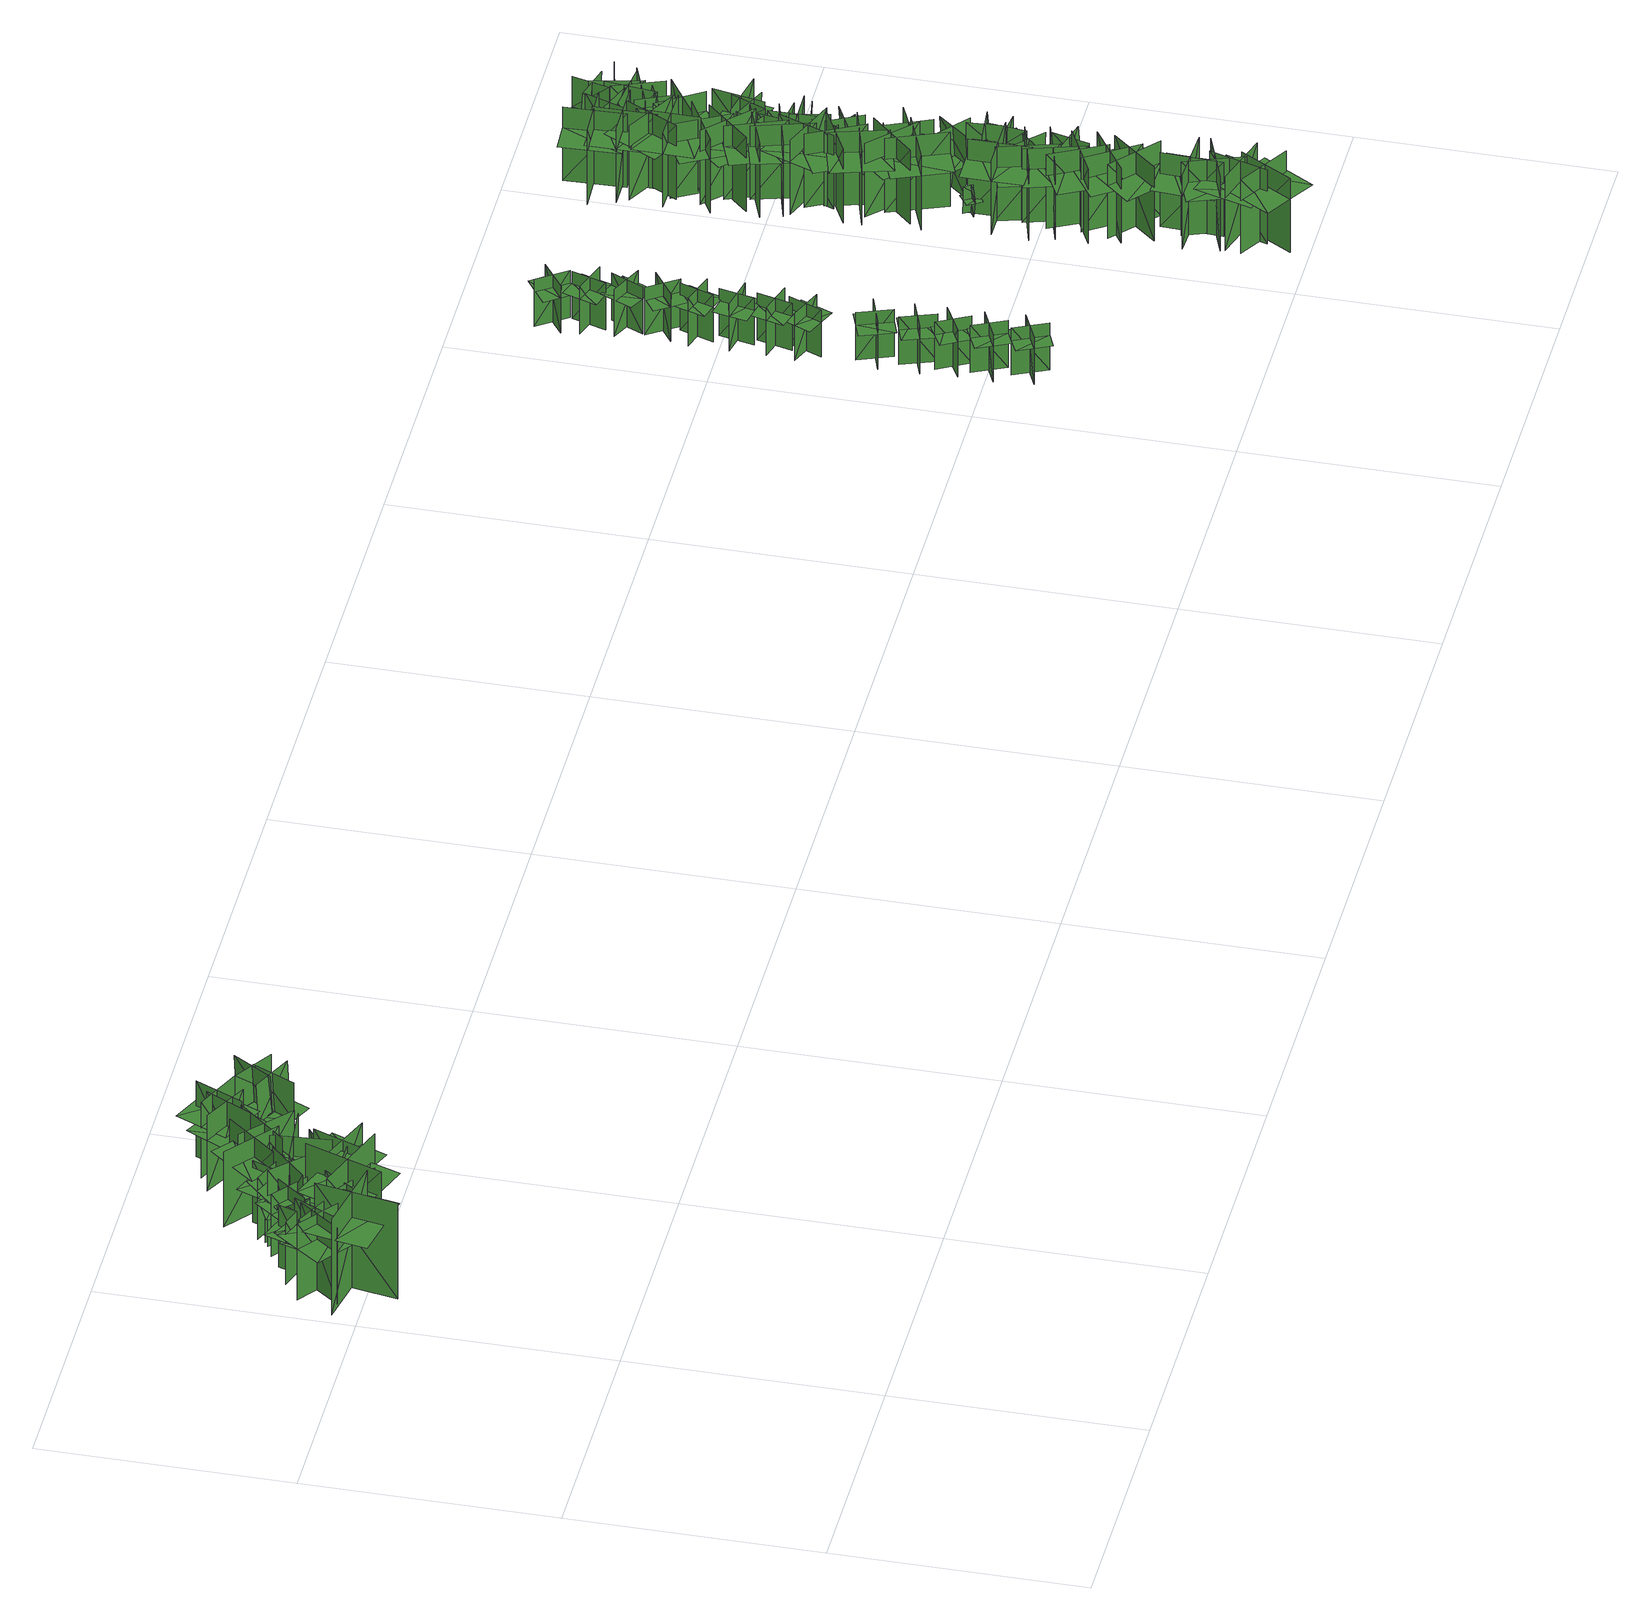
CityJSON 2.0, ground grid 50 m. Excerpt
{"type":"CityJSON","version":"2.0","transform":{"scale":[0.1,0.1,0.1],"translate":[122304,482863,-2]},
"CityObjects":{
"tree1":{"type":"SolitaryVegetationObject","geometry":[{"type":"MultiSurface","lod":"1","boundaries":[[[0,1,2]],[[0,2,3]],[[4,5,6]],[[4,6,7]],[[8,9,10]],[[8,10,11]],[[8,12,13]],[[8,13,9]]]}]},
"tree2":{"type":"SolitaryVegetationObject","geometry":[{"type":"MultiSurface","lod":"1","boundaries":[[[14,15,16]],[[14,16,17]],[[18,19,20]],[[18,20,21]],[[22,23,24]],[[22,24,25]],[[22,26,27]],[[22,27,23]]]}]},
"tree3":{"type":"SolitaryVegetationObject","geometry":[{"type":"MultiSurface","lod":"1","boundaries":[[[28,29,30]],[[28,30,31]],[[32,33,34]],[[32,34,35]],[[36,37,38]],[[36,38,39]],[[36,40,41]],[[36,41,37]]]}]},
"tree4":{"type":"SolitaryVegetationObject","geometry":[{"type":"MultiSurface","lod":"1","boundaries":[[[42,43,44]],[[42,44,45]],[[46,47,48]],[[46,48,49]],[[50,51,52]],[[50,52,53]],[[50,54,55]],[[50,55,51]]]}]},
"tree5":{"type":"SolitaryVegetationObject","geometry":[{"type":"MultiSurface","lod":"1","boundaries":[[[56,57,58]],[[56,58,59]],[[60,61,62]],[[60,62,63]],[[64,65,66]],[[64,66,67]],[[64,68,69]],[[64,69,65]]]}]},
"tree6":{"type":"SolitaryVegetationObject","geometry":[{"type":"MultiSurface","lod":"1","boundaries":[[[70,71,72]],[[70,72,73]],[[74,75,76]],[[74,76,77]],[[78,79,80]],[[78,80,81]],[[78,82,83]],[[78,83,79]]]}]},
"tree7":{"type":"SolitaryVegetationObject","geometry":[{"type":"MultiSurface","lod":"1","boundaries":[[[84,85,86]],[[84,86,87]],[[88,89,90]],[[88,90,91]],[[92,93,94]],[[92,94,95]],[[92,96,97]],[[92,97,93]]]}]},
"tree8":{"type":"SolitaryVegetationObject","geometry":[{"type":"MultiSurface","lod":"1","boundaries":[[[98,99,100]],[[98,100,101]],[[102,103,104]],[[102,104,105]],[[106,107,108]],[[106,108,109]],[[106,110,111]],[[106,111,107]]]}]},
"tree9":{"type":"SolitaryVegetationObject","geometry":[{"type":"MultiSurface","lod":"1","boundaries":[[[112,113,114]],[[112,114,115]],[[116,117,118]],[[116,118,119]],[[120,121,122]],[[120,122,123]],[[120,124,125]],[[120,125,121]]]}]},
"tree10":{"type":"SolitaryVegetationObject","geometry":[{"type":"MultiSurface","lod":"1","boundaries":[[[126,127,128]],[[126,128,129]],[[130,131,132]],[[130,132,133]],[[134,135,136]],[[134,136,137]],[[134,138,139]],[[134,139,135]]]}]},
"tree11":{"type":"SolitaryVegetationObject","geometry":[{"type":"MultiSurface","lod":"1","boundaries":[[[140,141,142]],[[140,142,143]],[[144,145,146]],[[144,146,147]],[[148,149,145]],[[148,145,144]],[[150,151,141]],[[150,141,140]],[[152,153,154]],[[152,154,155]],[[156,157,158]],[[156,158,159]]]}]},
"tree12":{"type":"SolitaryVegetationObject","geometry":[{"type":"MultiSurface","lod":"1","boundaries":[[[160,161,162]],[[160,162,163]],[[164,165,166]],[[164,166,167]],[[168,169,170]],[[168,170,171]],[[168,172,173]],[[168,173,169]]]}]},
"tree13":{"type":"SolitaryVegetationObject","geometry":[{"type":"MultiSurface","lod":"1","boundaries":[[[174,175,176]],[[174,176,177]],[[178,179,180]],[[178,180,181]],[[182,183,184]],[[182,184,185]],[[182,186,187]],[[182,187,183]]]}]},
"tree14":{"type":"SolitaryVegetationObject","geometry":[{"type":"MultiSurface","lod":"1","boundaries":[[[188,189,190]],[[188,190,191]],[[192,193,194]],[[192,194,195]],[[196,197,198]],[[196,198,199]],[[196,199,200]],[[196,200,201]]]}]},
"tree15":{"type":"SolitaryVegetationObject","geometry":[{"type":"MultiSurface","lod":"1","boundaries":[[[202,203,204]],[[202,204,205]],[[206,207,208]],[[206,208,209]],[[210,211,212]],[[210,212,213]],[[210,214,215]],[[210,215,211]]]}]},
"tree16":{"type":"SolitaryVegetationObject","geometry":[{"type":"MultiSurface","lod":"1","boundaries":[[[216,217,218]],[[216,218,219]],[[220,221,222]],[[220,222,223]],[[224,225,226]],[[224,226,227]],[[224,227,228]],[[224,228,229]]]}]},
"tree17":{"type":"SolitaryVegetationObject","geometry":[{"type":"MultiSurface","lod":"1","boundaries":[[[230,231,232]],[[230,232,233]],[[234,235,236]],[[234,236,237]],[[238,239,240]],[[238,240,241]],[[238,241,242]],[[238,242,243]]]}]},
"tree18":{"type":"SolitaryVegetationObject","geometry":[{"type":"MultiSurface","lod":"1","boundaries":[[[244,245,246]],[[244,246,247]],[[248,249,250]],[[248,250,251]],[[252,253,254]],[[252,254,255]],[[252,256,257]],[[252,257,253]]]}]},
"tree19":{"type":"SolitaryVegetationObject","geometry":[{"type":"MultiSurface","lod":"1","boundaries":[[[258,259,260]],[[258,260,261]],[[262,263,264]],[[262,264,265]],[[266,267,268]],[[266,268,269]],[[266,270,271]],[[266,271,267]]]}]},
"tree20":{"type":"SolitaryVegetationObject","geometry":[{"type":"MultiSurface","lod":"1","boundaries":[[[272,273,274]],[[272,274,275]],[[276,277,278]],[[276,278,279]],[[280,281,282]],[[280,282,283]],[[280,284,285]],[[280,285,281]]]}]},
"tree21":{"type":"SolitaryVegetationObject","geometry":[{"type":"MultiSurface","lod":"1","boundaries":[[[286,287,288]],[[286,288,289]],[[290,291,292]],[[290,292,293]],[[294,295,296]],[[294,296,297]],[[294,298,299]],[[294,299,295]]]}]},
"tree22":{"type":"SolitaryVegetationObject","geometry":[{"type":"MultiSurface","lod":"1","boundaries":[[[300,301,302]],[[300,302,303]],[[304,305,306]],[[304,306,307]],[[308,309,305]],[[308,305,304]],[[310,311,301]],[[310,301,300]],[[300,301,312]],[[300,312,313]],[[300,314,315]],[[300,315,301]]]}]},
"tree23":{"type":"SolitaryVegetationObject","geometry":[{"type":"MultiSurface","lod":"1","boundaries":[[[316,317,318]],[[316,318,319]],[[320,321,322]],[[320,322,323]],[[324,325,321]],[[324,321,320]],[[326,327,317]],[[326,317,316]],[[316,317,328]],[[316,328,329]],[[316,330,331]],[[316,331,317]]]}]},
"tree24":{"type":"SolitaryVegetationObject","geometry":[{"type":"MultiSurface","lod":"1","boundaries":[[[332,333,334]],[[332,334,335]],[[336,337,338]],[[336,338,339]],[[340,341,342]],[[340,342,343]],[[340,343,344]],[[340,344,345]]]}]},
"tree25":{"type":"SolitaryVegetationObject","geometry":[{"type":"MultiSurface","lod":"1","boundaries":[[[346,347,348]],[[346,348,349]],[[350,351,352]],[[350,352,353]],[[354,355,356]],[[354,356,357]],[[354,357,358]],[[354,358,359]]]}]},
"tree26":{"type":"SolitaryVegetationObject","geometry":[{"type":"MultiSurface","lod":"1","boundaries":[[[360,361,362]],[[360,362,363]],[[364,365,366]],[[364,366,367]],[[368,369,370]],[[368,370,371]],[[368,371,372]],[[368,372,373]]]}]},
"tree27":{"type":"SolitaryVegetationObject","geometry":[{"type":"MultiSurface","lod":"1","boundaries":[[[374,375,376]],[[374,376,377]],[[378,379,380]],[[378,380,381]],[[382,383,384]],[[382,384,385]],[[382,385,386]],[[382,386,387]]]}]},
"tree28":{"type":"SolitaryVegetationObject","geometry":[{"type":"MultiSurface","lod":"1","boundaries":[[[388,389,390]],[[388,390,391]],[[392,393,394]],[[392,394,395]],[[396,397,398]],[[396,398,399]],[[396,399,400]],[[396,400,401]]]}]},
"tree29":{"type":"SolitaryVegetationObject","geometry":[{"type":"MultiSurface","lod":"1","boundaries":[[[402,403,404]],[[402,404,405]],[[406,407,408]],[[406,408,409]],[[410,411,412]],[[410,412,413]],[[410,413,414]],[[410,414,415]]]}]},
"tree30":{"type":"SolitaryVegetationObject","geometry":[{"type":"MultiSurface","lod":"1","boundaries":[[[416,417,418]],[[416,418,419]],[[420,421,422]],[[420,422,423]],[[424,425,426]],[[424,426,427]],[[424,427,428]],[[424,428,429]]]}]},
"tree31":{"type":"SolitaryVegetationObject","geometry":[{"type":"MultiSurface","lod":"1","boundaries":[[[430,431,432]],[[430,432,433]],[[434,435,436]],[[434,436,437]],[[438,439,440]],[[438,440,441]],[[438,441,442]],[[438,442,443]]]}]},
"tree32":{"type":"SolitaryVegetationObject","geometry":[{"type":"MultiSurface","lod":"1","boundaries":[[[444,445,446]],[[444,446,447]],[[448,449,450]],[[448,450,451]],[[452,453,454]],[[452,454,455]],[[452,455,456]],[[452,456,457]]]}]},
"tree33":{"type":"SolitaryVegetationObject","geometry":[{"type":"MultiSurface","lod":"1","boundaries":[[[458,459,460]],[[458,460,461]],[[462,463,464]],[[462,464,465]],[[466,467,468]],[[466,468,469]],[[466,469,470]],[[466,470,471]]]}]},
"tree34":{"type":"SolitaryVegetationObject","geometry":[{"type":"MultiSurface","lod":"1","boundaries":[[[472,473,474]],[[472,474,475]],[[476,477,478]],[[476,478,479]],[[480,481,482]],[[480,482,483]],[[480,483,484]],[[480,484,485]]]}]},
"tree35":{"type":"SolitaryVegetationObject","geometry":[{"type":"MultiSurface","lod":"1","boundaries":[[[486,487,488]],[[486,488,489]],[[490,491,492]],[[490,492,493]],[[494,495,496]],[[494,496,497]],[[494,497,498]],[[494,498,499]]]}]},
"tree36":{"type":"SolitaryVegetationObject","geometry":[{"type":"MultiSurface","lod":"1","boundaries":[[[500,501,502]],[[500,502,503]],[[504,505,506]],[[504,506,507]],[[508,509,510]],[[508,510,511]],[[508,511,512]],[[508,512,513]]]}]},
"tree37":{"type":"SolitaryVegetationObject","geometry":[{"type":"MultiSurface","lod":"1","boundaries":[[[514,515,516]],[[514,516,517]],[[518,519,520]],[[518,520,521]],[[522,523,524]],[[522,524,525]],[[522,525,526]],[[522,526,527]]]}]},
"tree38":{"type":"SolitaryVegetationObject","geometry":[{"type":"MultiSurface","lod":"1","boundaries":[[[528,529,530]],[[528,530,531]],[[532,533,534]],[[532,534,535]],[[536,537,538]],[[536,538,539]],[[536,539,540]],[[536,540,541]]]}]},
"tree39":{"type":"SolitaryVegetationObject","geometry":[{"type":"MultiSurface","lod":"1","boundaries":[[[542,543,544]],[[542,544,545]],[[546,547,548]],[[546,548,549]],[[550,551,552]],[[550,552,553]],[[550,553,554]],[[550,554,555]]]}]},
"tree40":{"type":"SolitaryVegetationObject","geometry":[{"type":"MultiSurface","lod":"1","boundaries":[[[556,557,558]],[[556,558,559]],[[560,561,562]],[[560,562,563]],[[564,565,566]],[[564,566,567]],[[564,567,568]],[[564,568,569]]]}]},
"tree41":{"type":"SolitaryVegetationObject","geometry":[{"type":"MultiSurface","lod":"1","boundaries":[[[570,571,572]],[[570,572,573]],[[574,575,576]],[[574,576,577]],[[578,579,580]],[[578,580,581]],[[578,581,582]],[[578,582,583]]]}]},
"tree42":{"type":"SolitaryVegetationObject","geometry":[{"type":"MultiSurface","lod":"1","boundaries":[[[584,585,586]],[[584,586,587]],[[588,589,590]],[[588,590,591]],[[592,593,594]],[[592,594,595]],[[592,595,596]],[[592,596,597]]]}]},
"tree43":{"type":"SolitaryVegetationObject","geometry":[{"type":"MultiSurface","lod":"1","boundaries":[[[598,599,600]],[[598,600,601]],[[602,603,604]],[[602,604,605]],[[606,607,608]],[[606,608,609]],[[606,609,610]],[[606,610,611]]]}]},
"tree44":{"type":"SolitaryVegetationObject","geometry":[{"type":"MultiSurface","lod":"1","boundaries":[[[612,613,614]],[[612,614,615]],[[616,617,618]],[[616,618,619]],[[620,621,622]],[[620,622,623]],[[620,623,624]],[[620,624,625]]]}]},
"tree45":{"type":"SolitaryVegetationObject","geometry":[{"type":"MultiSurface","lod":"1","boundaries":[[[626,627,628]],[[626,628,629]],[[630,631,632]],[[630,632,633]],[[634,635,636]],[[634,636,637]],[[634,637,638]],[[634,638,639]]]}]},
"tree46":{"type":"SolitaryVegetationObject","geometry":[{"type":"MultiSurface","lod":"1","boundaries":[[[640,641,642]],[[640,642,643]],[[644,645,646]],[[644,646,647]],[[648,649,650]],[[648,650,651]],[[648,651,652]],[[648,652,653]]]}]},
"tree47":{"type":"SolitaryVegetationObject","geometry":[{"type":"MultiSurface","lod":"1","boundaries":[[[654,655,656]],[[654,656,657]],[[658,659,660]],[[658,660,661]],[[662,663,659]],[[662,659,658]],[[664,665,655]],[[664,655,654]],[[654,655,666]],[[654,666,667]],[[654,668,669]],[[654,669,655]]]}]},
"tree48":{"type":"SolitaryVegetationObject","geometry":[{"type":"MultiSurface","lod":"1","boundaries":[[[670,671,672]],[[670,672,673]],[[674,675,676]],[[674,676,677]],[[678,679,680]],[[678,680,681]],[[678,681,682]],[[678,682,683]]]}]},
"tree49":{"type":"SolitaryVegetationObject","geometry":[{"type":"MultiSurface","lod":"1","boundaries":[[[684,685,686]],[[684,686,687]],[[688,689,690]],[[688,690,691]],[[692,693,689]],[[692,689,688]],[[694,695,685]],[[694,685,684]],[[684,685,696]],[[684,696,697]],[[684,698,699]],[[684,699,685]]]}]},
"tree50":{"type":"SolitaryVegetationObject","geometry":[{"type":"MultiSurface","lod":"1","boundaries":[[[700,701,702]],[[700,702,703]],[[704,705,706]],[[704,706,707]],[[708,709,710]],[[708,710,711]],[[708,711,712]],[[708,712,713]]]}]},
"tree51":{"type":"SolitaryVegetationObject","geometry":[{"type":"MultiSurface","lod":"1","boundaries":[[[714,715,716]],[[714,716,717]],[[718,719,720]],[[718,720,721]],[[722,723,724]],[[722,724,725]],[[722,725,726]],[[722,726,727]]]}]},
"tree52":{"type":"SolitaryVegetationObject","geometry":[{"type":"MultiSurface","lod":"1","boundaries":[[[728,729,730]],[[728,730,731]],[[732,733,734]],[[732,734,735]],[[736,737,733]],[[736,733,732]],[[738,739,729]],[[738,729,728]],[[728,729,740]],[[728,740,741]],[[728,742,743]],[[728,743,729]]]}]},
"tree53":{"type":"SolitaryVegetationObject","geometry":[{"type":"MultiSurface","lod":"1","boundaries":[[[744,745,746]],[[744,746,747]],[[748,749,750]],[[748,750,751]],[[752,753,754]],[[752,754,755]],[[752,755,756]],[[752,756,757]]]}]},
"tree54":{"type":"SolitaryVegetationObject","geometry":[{"type":"MultiSurface","lod":"1","boundaries":[[[758,759,760]],[[758,760,761]],[[762,763,764]],[[762,764,765]],[[766,767,763]],[[766,763,762]],[[768,769,759]],[[768,759,758]],[[758,759,770]],[[758,770,771]],[[758,772,773]],[[758,773,759]]]}]},
"tree55":{"type":"SolitaryVegetationObject","geometry":[{"type":"MultiSurface","lod":"1","boundaries":[[[774,775,776]],[[774,776,777]],[[778,779,780]],[[778,780,781]],[[782,783,784]],[[782,784,785]],[[782,785,786]],[[782,786,787]]]}]},
"tree56":{"type":"SolitaryVegetationObject","geometry":[{"type":"MultiSurface","lod":"1","boundaries":[[[788,789,790]],[[788,790,791]],[[792,793,794]],[[792,794,795]],[[796,797,793]],[[796,793,792]],[[798,799,789]],[[798,789,788]],[[788,789,800]],[[788,800,801]],[[788,802,803]],[[788,803,789]]]}]},
"tree57":{"type":"SolitaryVegetationObject","geometry":[{"type":"MultiSurface","lod":"1","boundaries":[[[804,805,806]],[[804,806,807]],[[808,809,810]],[[808,810,811]],[[812,813,814]],[[812,814,815]],[[812,815,816]],[[812,816,817]]]}]},
"tree58":{"type":"SolitaryVegetationObject","geometry":[{"type":"MultiSurface","lod":"1","boundaries":[[[818,819,820]],[[818,820,821]],[[822,823,824]],[[822,824,825]],[[826,827,823]],[[826,823,822]],[[828,829,819]],[[828,819,818]],[[818,819,830]],[[818,830,831]],[[818,832,833]],[[818,833,819]]]}]},
"tree59":{"type":"SolitaryVegetationObject","geometry":[{"type":"MultiSurface","lod":"1","boundaries":[[[834,835,836]],[[834,836,837]],[[838,839,840]],[[838,840,841]],[[842,843,839]],[[842,839,838]],[[844,845,835]],[[844,835,834]],[[834,835,846]],[[834,846,847]],[[834,848,849]],[[834,849,835]]]}]},
"tree60":{"type":"SolitaryVegetationObject","geometry":[{"type":"MultiSurface","lod":"1","boundaries":[[[850,851,852]],[[850,852,853]],[[854,855,856]],[[854,856,857]],[[858,859,860]],[[858,860,861]],[[858,861,862]],[[858,862,863]]]}]},
"tree61":{"type":"SolitaryVegetationObject","geometry":[{"type":"MultiSurface","lod":"1","boundaries":[[[864,865,866]],[[864,866,867]],[[868,869,870]],[[868,870,871]],[[872,873,874]],[[872,874,875]],[[872,875,876]],[[872,876,877]]]}]},
"tree62":{"type":"SolitaryVegetationObject","geometry":[{"type":"MultiSurface","lod":"1","boundaries":[[[878,879,880]],[[878,880,881]],[[882,883,884]],[[882,884,885]],[[886,887,888]],[[886,888,889]],[[886,889,890]],[[886,890,891]]]}]},
"tree63":{"type":"SolitaryVegetationObject","geometry":[{"type":"MultiSurface","lod":"1","boundaries":[[[892,893,894]],[[892,894,895]],[[896,897,898]],[[896,898,899]],[[900,901,902]],[[900,902,903]],[[900,903,904]],[[900,904,905]]]}]},
"tree64":{"type":"SolitaryVegetationObject","geometry":[{"type":"MultiSurface","lod":"1","boundaries":[[[906,907,908]],[[906,908,909]],[[910,911,912]],[[910,912,913]],[[914,915,916]],[[914,916,917]],[[914,917,918]],[[914,918,919]]]}]},
"tree65":{"type":"SolitaryVegetationObject","geometry":[{"type":"MultiSurface","lod":"1","boundaries":[[[920,921,922]],[[920,922,923]],[[924,925,926]],[[924,926,927]],[[928,929,925]],[[928,925,924]],[[930,931,921]],[[930,921,920]],[[920,921,932]],[[920,932,933]],[[920,934,935]],[[920,935,921]]]}]},
"tree66":{"type":"SolitaryVegetationObject","geometry":[{"type":"MultiSurface","lod":"1","boundaries":[[[936,937,938]],[[936,938,939]],[[940,941,942]],[[940,942,943]],[[944,945,946]],[[944,946,947]],[[944,947,948]],[[944,948,949]]]}]},
"tree67":{"type":"SolitaryVegetationObject","geometry":[{"type":"MultiSurface","lod":"1","boundaries":[[[950,951,952]],[[950,952,953]],[[954,955,956]],[[954,956,957]],[[958,959,955]],[[958,955,954]],[[960,961,951]],[[960,951,950]],[[950,951,962]],[[950,962,963]],[[950,964,965]],[[950,965,951]]]}]},
"tree68":{"type":"SolitaryVegetationObject","geometry":[{"type":"MultiSurface","lod":"1","boundaries":[[[966,967,968]],[[966,968,969]],[[970,971,972]],[[970,972,973]],[[974,975,976]],[[974,976,977]],[[974,977,978]],[[974,978,979]]]}]},
"tree69":{"type":"SolitaryVegetationObject","geometry":[{"type":"MultiSurface","lod":"1","boundaries":[[[980,981,982]],[[980,982,983]],[[984,985,986]],[[984,986,987]],[[988,989,990]],[[988,990,991]],[[988,991,992]],[[988,992,993]]]}]},
"tree70":{"type":"SolitaryVegetationObject","geometry":[{"type":"MultiSurface","lod":"1","boundaries":[[[994,995,996]],[[994,996,997]],[[998,999,1000]],[[998,1000,1001]],[[1002,1003,1004]],[[1002,1004,1005]],[[1002,1005,1006]],[[1002,1006,1007]]]}]},
"tree71":{"type":"SolitaryVegetationObject","geometry":[{"type":"MultiSurface","lod":"1","boundaries":[[[1008,1009,1010]],[[1008,1010,1011]],[[1012,1013,1014]],[[1012,1014,1015]],[[1016,1017,1018]],[[1016,1018,1019]],[[1016,1019,1020]],[[1016,1020,1021]]]}]},
"tree72":{"type":"SolitaryVegetationObject","geometry":[{"type":"MultiSurface","lod":"1","boundaries":[[[1022,1023,1024]],[[1022,1024,1025]],[[1026,1027,1028]],[[1026,1028,1029]],[[1030,1031,1027]],[[1030,1027,1026]],[[1032,1033,1023]],[[1032,1023,1022]],[[1022,1023,1034]],[[1022,1034,1035]],[[1022,1036,1037]],[[1022,1037,1023]]]}]},
"tree73":{"type":"SolitaryVegetationObject","geometry":[{"type":"MultiSurface","lod":"1","boundaries":[[[1038,1039,1040]],[[1038,1040,1041]],[[1042,1043,1044]],[[1042,1044,1045]],[[1046,1047,1048]],[[1046,1048,1049]],[[1046,1049,1050]],[[1046,1050,1051]]]}]},
"tree74":{"type":"SolitaryVegetationObject","geometry":[{"type":"MultiSurface","lod":"1","boundaries":[[[1052,1053,1054]],[[1052,1054,1055]],[[1056,1057,1058]],[[1056,1058,1059]],[[1060,1061,1062]],[[1060,1062,1063]],[[1060,1063,1064]],[[1060,1064,1065]]]}]},
"tree75":{"type":"SolitaryVegetationObject","geometry":[{"type":"MultiSurface","lod":"1","boundaries":[[[1066,1067,1068]],[[1066,1068,1069]],[[1070,1071,1072]],[[1070,1072,1073]],[[1074,1075,1076]],[[1074,1076,1077]],[[1074,1077,1078]],[[1074,1078,1079]]]}]},
"tree76":{"type":"SolitaryVegetationObject","geometry":[{"type":"MultiSurface","lod":"1","boundaries":[[[1080,1081,1082]],[[1080,1082,1083]],[[1084,1085,1086]],[[1084,1086,1087]],[[1088,1089,1085]],[[1088,1085,1084]],[[1090,1091,1081]],[[1090,1081,1080]],[[1080,1081,1092]],[[1080,1092,1093]],[[1080,1094,1095]],[[1080,1095,1081]]]}]},
"tree77":{"type":"SolitaryVegetationObject","geometry":[{"type":"MultiSurface","lod":"1","boundaries":[[[1096,1097,1098]],[[1096,1098,1099]],[[1100,1101,1102]],[[1100,1102,1103]],[[1104,1105,1101]],[[1104,1101,1100]],[[1106,1107,1097]],[[1106,1097,1096]],[[1096,1097,1108]],[[1096,1108,1109]],[[1096,1110,1111]],[[1096,1111,1097]]]}]},
"tree78":{"type":"SolitaryVegetationObject","geometry":[{"type":"MultiSurface","lod":"1","boundaries":[[[1112,1113,1114]],[[1112,1114,1115]],[[1116,1117,1118]],[[1116,1118,1119]],[[1120,1121,1122]],[[1120,1122,1123]],[[1120,1123,1124]],[[1120,1124,1125]]]}]},
"tree79":{"type":"SolitaryVegetationObject","geometry":[{"type":"MultiSurface","lod":"1","boundaries":[[[1126,1127,1128]],[[1126,1128,1129]],[[1130,1131,1132]],[[1130,1132,1133]],[[1134,1135,1136]],[[1134,1136,1137]],[[1134,1137,1138]],[[1134,1138,1139]]]}]},
"tree80":{"type":"SolitaryVegetationObject","geometry":[{"type":"MultiSurface","lod":"1","boundaries":[[[1140,1141,1142]],[[1140,1142,1143]],[[1144,1145,1146]],[[1144,1146,1147]],[[1148,1149,1150]],[[1148,1150,1151]],[[1148,1151,1152]],[[1148,1152,1153]]]}]},
"tree81":{"type":"SolitaryVegetationObject","geometry":[{"type":"MultiSurface","lod":"1","boundaries":[[[1154,1155,1156]],[[1154,1156,1157]],[[1158,1159,1160]],[[1158,1160,1161]],[[1162,1163,1159]],[[1162,1159,1158]],[[1164,1165,1155]],[[1164,1155,1154]],[[1154,1155,1166]],[[1154,1166,1167]],[[1154,1168,1169]],[[1154,1169,1155]]]}]},
"tree82":{"type":"SolitaryVegetationObject","geometry":[{"type":"MultiSurface","lod":"1","boundaries":[[[1170,1171,1172]],[[1170,1172,1173]],[[1174,1175,1176]],[[1174,1176,1177]],[[1178,1179,1180]],[[1178,1180,1181]],[[1178,1181,1182]],[[1178,1182,1183]]]}]},
"tree83":{"type":"SolitaryVegetationObject","geometry":[{"type":"MultiSurface","lod":"1","boundaries":[[[1184,1185,1186]],[[1184,1186,1187]],[[1188,1189,1190]],[[1188,1190,1191]],[[1192,1193,1194]],[[1192,1194,1195]],[[1192,1195,1196]],[[1192,1196,1197]]]}]},
"tree84":{"type":"SolitaryVegetationObject","geometry":[{"type":"MultiSurface","lod":"1","boundaries":[[[1198,1199,1200]],[[1198,1200,1201]],[[1202,1203,1204]],[[1202,1204,1205]],[[1206,1207,1208]],[[1206,1208,1209]],[[1206,1209,1210]],[[1206,1210,1211]]]}]},
"tree85":{"type":"SolitaryVegetationObject","geometry":[{"type":"MultiSurface","lod":"1","boundaries":[[[1212,1213,1214]],[[1212,1214,1215]],[[1216,1217,1218]],[[1216,1218,1219]],[[1220,1221,1217]],[[1220,1217,1216]],[[1222,1223,1213]],[[1222,1213,1212]],[[1212,1213,1224]],[[1212,1224,1225]],[[1212,1226,1227]],[[1212,1227,1213]]]}]}
},
"vertices":[
[39,1044,21],[102,1127,21],[102,1127,195],[39,1044,195],[118,1056,21],[35,1118,21],[35,1118,195],[118,1056,195],[118,1056,138],[35,1118,138],[1,1072,138],[84,1010,138],[153,1101,138],[69,1164,138],
[16,1049,11],[179,1018,11],[179,1018,230],[16,1049,230],[91,941,11],[121,1104,11],[121,1104,230],[91,941,230],[30,1046,173],[179,1018,173],[191,1083,173],[42,1110,173],[18,982,173],[167,954,173],
[68,1047,21],[114,1141,21],[114,1141,194],[68,1047,194],[144,1073,21],[50,1119,21],[50,1119,194],[144,1073,194],[144,1073,138],[50,1119,138],[25,1068,138],[118,1022,138],[169,1124,138],[75,1171,138],
[61,1122,22],[142,1097,22],[142,1097,164],[61,1122,164],[92,1064,22],[117,1146,22],[117,1146,164],[92,1064,164],[92,1064,117],[117,1146,117],[72,1160,117],[47,1078,117],[136,1051,117],[162,1132,117],
[96,1092,24],[124,1173,24],[124,1173,166],[96,1092,166],[154,1121,24],[74,1149,24],[74,1149,166],[154,1121,166],[154,1121,119],[74,1149,119],[58,1105,119],[139,1077,119],[170,1165,119],[89,1193,119],
[153,1001,9],[227,1108,9],[227,1108,181],[153,1001,181],[254,1020,9],[147,1094,9],[147,1094,181],[254,1020,181],[159,1010,137],[227,1108,137],[185,1137,137],[117,1040,137],[201,981,137],[269,1078,137],
[299,1030,6],[144,1087,6],[144,1087,225],[299,1030,225],[243,1148,6],[187,993,6],[187,993,225],[243,1148,225],[286,1035,169],[144,1087,169],[122,1025,169],[264,974,169],[308,1096,169],[166,1148,169],
[159,1133,21],[212,1200,21],[212,1200,163],[159,1133,163],[224,1141,21],[157,1194,21],[157,1194,163],[224,1141,163],[224,1141,117],[157,1194,117],[128,1157,117],[196,1105,117],[253,1178,117],[186,1231,117],
[225,1154,22],[196,1214,22],[196,1214,132],[225,1154,132],[241,1202,22],[181,1173,22],[181,1173,132],[241,1202,132],[241,1202,96],[181,1173,96],[197,1140,96],[257,1169,96],[226,1235,96],[166,1206,96],
[264,1135,17],[191,1209,17],[191,1209,191],[264,1135,191],[264,1215,17],[190,1142,17],[190,1142,191],[264,1215,191],[264,1215,134],[190,1142,134],[230,1101,134],[305,1174,134],[224,1256,134],[150,1182,134],
[272,1049,46],[273,1120,46],[274,1120,179],[273,1049,179],[311,1086,46],[240,1087,46],[240,1086,179],[311,1085,179],[311,1085,10],[240,1086,10],[273,1049,10],[274,1120,10],[273,1049,111],[274,1120,111],[238,1120,124],[236,1049,124],[274,1110,132],[273,1057,132],[300,1056,139],[301,1110,139],
[221,1172,21],[253,1251,21],[253,1251,163],[221,1172,163],[281,1198,21],[202,1230,21],[202,1230,163],[281,1198,163],[281,1198,117],[202,1230,117],[184,1187,117],[263,1154,117],[299,1241,117],[219,1273,117],
[332,1312,19],[250,1211,19],[250,1211,191],[332,1312,191],[230,1300,19],[331,1219,19],[331,1219,191],[230,1300,191],[325,1303,147],[250,1211,147],[290,1179,147],[365,1271,147],[285,1336,147],[210,1243,147],
[283,1120,4],[397,1076,4],[397,1076,173],[283,1120,173],[316,1046,4],[359,1159,4],[359,1159,173],[316,1046,173],[316,1046,126],[372,1024,126],[416,1137,126],[359,1159,126],[303,1181,126],[259,1068,126],
[323,1116,9],[312,1245,9],[312,1245,181],[323,1116,181],[389,1195,9],[259,1183,9],[259,1183,181],[389,1195,181],[322,1127,137],[312,1245,137],[260,1240,137],[271,1122,137],[374,1131,137],[363,1250,137],
[293,1287,16],[389,1202,16],[389,1202,187],[293,1287,187],[299,1205,16],[299,1205,187],[384,1301,187],[384,1301,16],[299,1205,133],[339,1170,133],[406,1246,133],[367,1282,133],[327,1317,133],[259,1241,133],
[364,1190,5],[417,1122,5],[417,1122,120],[364,1190,120],[357,1129,5],[425,1182,5],[425,1182,120],[357,1129,120],[364,1135,76],[386,1107,76],[434,1145,76],[412,1173,76],[390,1201,76],[342,1164,76],
[330,1354,20],[422,1306,20],[422,1306,194],[330,1354,194],[354,1278,20],[402,1371,20],[402,1371,194],[354,1278,194],[354,1278,137],[402,1371,137],[352,1397,137],[304,1304,137],[405,1252,137],[453,1344,137],
[400,1280,14],[445,1294,14],[445,1294,77],[400,1280,77],[433,1263,14],[419,1308,14],[419,1308,77],[433,1263,77],[404,1282,61],[445,1294,61],[440,1312,61],[398,1299,61],[409,1264,61],[451,1276,61],
[385,1301,22],[428,1396,22],[428,1396,195],[385,1301,195],[459,1330,22],[365,1373,22],[365,1373,195],[459,1330,195],[459,1330,139],[365,1373,139],[341,1321,139],[436,1278,139],[483,1382,139],[388,1425,139],
[468,1214,9],[457,1260,9],[457,1260,71],[468,1214,71],[487,1247,9],[441,1235,9],[441,1235,71],[487,1247,71],[467,1218,55],[457,1260,55],[439,1256,55],[449,1214,55],[485,1223,55],[475,1265,55],
[477,1223,97],[517,1308,97],[473,1329,97],[433,1244,97],[454,1284,97],[538,1244,97],[541,1249,183],[456,1289,183],[456,1289,11],[541,1249,11],[480,1222,11],[521,1306,11],[517,1308,183],[477,1223,183],[519,1203,97],[560,1287,97],
[552,1282,100],[473,1332,100],[447,1291,100],[526,1241,100],[489,1266,100],[539,1345,100],[534,1348,185],[484,1269,185],[484,1269,14],[534,1348,14],[554,1285,14],[475,1335,14],[473,1332,185],[552,1282,185],[577,1322,100],[498,1372,100],
[3115,408,11],[3180,438,11],[3180,438,119],[3115,408,119],[3165,390,11],[3134,455,11],[3134,455,119],[3165,390,119],[3165,390,91],[3196,405,91],[3165,470,91],[3134,455,91],[3103,440,91],[3133,376,91],
[3108,484,10],[3173,514,10],[3173,514,118],[3108,484,118],[3157,466,10],[3127,531,10],[3127,531,118],[3157,466,118],[3157,466,90],[3189,481,90],[3158,546,90],[3127,531,90],[3096,516,90],[3126,451,90],
[3158,535,9],[3124,598,9],[3124,598,117],[3158,535,117],[3173,585,9],[3110,551,9],[3110,551,117],[3173,585,117],[3173,585,89],[3156,616,89],[3093,581,89],[3110,551,89],[3126,521,89],[3189,555,89],
[3150,598,8],[3126,666,8],[3126,666,117],[3150,598,117],[3172,646,8],[3105,622,8],[3105,622,117],[3172,646,117],[3172,646,88],[3160,678,88],[3093,654,88],[3105,622,88],[3116,589,88],[3184,614,88],
[3168,724,10],[3100,700,10],[3100,700,118],[3168,724,118],[3120,746,10],[3145,679,10],[3145,679,118],[3120,746,118],[3120,746,90],[3088,734,90],[3112,667,90],[3145,679,90],[3177,691,90],[3152,758,90],
[3144,877,9],[3116,810,9],[3116,810,117],[3144,877,117],[3095,856,9],[3161,829,9],[3161,829,117],[3095,856,117],[3095,856,89],[3082,825,89],[3148,797,89],[3161,829,89],[3175,861,89],[3109,888,89],
[3167,891,10],[3098,910,10],[3098,910,118],[3167,891,118],[3141,937,10],[3122,867,10],[3122,867,118],[3141,937,118],[3141,937,90],[3108,946,90],[3089,876,90],[3122,867,90],[3155,858,90],[3174,928,90],
[3137,1008,12],[3122,938,12],[3122,938,120],[3137,1008,120],[3093,979,12],[3163,964,12],[3163,964,120],[3093,979,120],[3093,979,92],[3086,945,92],[3156,930,92],[3163,964,92],[3170,998,92],[3100,1013,92],
[3157,1035,15],[3089,1056,15],[3089,1056,123],[3157,1035,123],[3133,1081,15],[3111,1013,15],[3111,1013,123],[3133,1081,123],[3133,1081,95],[3100,1091,95],[3079,1023,95],[3111,1013,95],[3144,1002,95],[3166,1071,95],
[3101,1141,17],[3142,1082,17],[3142,1082,126],[3101,1141,126],[3092,1089,17],[3151,1131,17],[3151,1131,126],[3092,1089,126],[3092,1089,97],[3112,1061,97],[3171,1102,97],[3151,1131,97],[3131,1159,97],[3072,1118,97],
[3084,1194,18],[3150,1164,18],[3150,1164,126],[3084,1194,126],[3103,1145,18],[3133,1210,18],[3133,1210,126],[3103,1145,126],[3103,1145,98],[3134,1131,98],[3164,1196,98],[3133,1210,98],[3101,1225,98],[3072,1160,98],
[3151,1237,14],[3083,1259,14],[3083,1259,122],[3151,1237,122],[3127,1283,14],[3105,1215,14],[3105,1215,122],[3127,1283,122],[3127,1283,94],[3094,1294,94],[3072,1226,94],[3105,1215,94],[3138,1205,94],[3160,1273,94],
[3090,1347,12],[3131,1288,12],[3131,1288,120],[3090,1347,120],[3081,1295,12],[3140,1337,12],[3140,1337,120],[3081,1295,120],[3081,1295,92],[3101,1267,92],[3160,1308,92],[3140,1337,92],[3120,1365,92],[3061,1323,92],
[3702,62,9],[3597,124,9],[3597,124,178],[3702,62,178],[3682,141,9],[3620,36,9],[3620,36,178],[3682,141,178],[3682,141,131],[3630,172,131],[3568,67,131],[3620,36,131],[3672,5,131],[3735,110,131],
[3598,154,10],[3714,119,10],[3714,119,179],[3598,154,179],[3635,83,10],[3671,199,10],[3671,199,179],[3635,83,179],[3635,83,131],[3694,65,131],[3729,181,131],[3671,199,131],[3613,217,131],[3577,100,131],
[3596,163,9],[3710,206,9],[3710,206,178],[3596,163,178],[3670,129,9],[3627,243,9],[3627,243,178],[3670,129,178],[3670,129,131],[3726,150,131],[3684,264,131],[3627,243,131],[3570,221,131],[3613,107,131],
[3647,288,9],[3642,166,9],[3642,166,178],[3647,288,178],[3587,233,9],[3709,228,9],[3709,228,178],[3587,233,178],[3587,233,131],[3584,172,131],[3706,167,131],[3709,228,131],[3711,289,131],[3590,294,131],
[3601,289,8],[3681,381,8],[3681,381,178],[3601,289,178],[3682,294,8],[3590,374,8],[3590,374,178],[3682,294,178],[3682,294,130],[3722,340,130],[3630,420,130],[3590,374,130],[3550,328,130],[3642,248,130],
[3599,426,8],[3667,325,8],[3667,325,178],[3599,426,178],[3583,347,8],[3684,415,8],[3684,415,178],[3583,347,178],[3583,347,130],[3617,296,130],[3718,364,130],[3684,415,130],[3650,465,130],[3549,397,130],
[3651,384,8],[3596,492,8],[3596,492,178],[3651,384,178],[3677,461,8],[3568,406,8],[3568,406,178],[3677,461,178],[3677,461,130],[3649,515,130],[3541,460,130],[3568,406,130],[3596,352,130],[3705,407,130],
[3605,539,8],[3640,422,8],[3640,422,177],[3605,539,177],[3566,468,8],[3683,503,8],[3683,503,177],[3566,468,177],[3566,468,130],[3584,410,130],[3700,445,130],[3683,503,130],[3665,561,130],[3549,526,130],
[3670,549,8],[3553,515,8],[3553,515,178],[3670,549,178],[3599,589,8],[3633,472,8],[3633,472,178],[3599,589,178],[3599,589,130],[3540,571,130],[3575,455,130],[3633,472,130],[3691,489,130],[3657,606,130],
[3612,643,9],[3612,521,9],[3612,521,178],[3612,643,178],[3555,586,9],[3676,586,9],[3676,586,178],[3555,586,178],[3555,586,131],[3555,525,131],[3676,525,131],[3676,586,131],[3676,647,131],[3555,647,131],
[3619,621,44],[3601,650,44],[3586,640,44],[3604,612,44],[3596,626,44],[3624,644,44],[3623,646,75],[3595,628,75],[3595,628,13],[3623,646,13],[3620,622,13],[3602,651,13],[3601,650,75],[3619,621,75],[3633,630,44],[3615,659,44],
[3653,760,9],[3540,715,9],[3540,715,179],[3653,760,179],[3579,793,9],[3624,679,9],[3624,679,179],[3579,793,179],[3579,793,131],[3522,770,131],[3567,657,131],[3624,679,131],[3680,702,131],[3635,815,131],
[3683,430,80],[3702,504,80],[3663,514,80],[3644,440,80],[3655,475,80],[3729,456,80],[3730,461,150],[3656,480,150],[3656,480,10],[3730,461,10],[3686,429,10],[3705,503,10],[3702,504,150],[3683,430,150],[3720,420,80],[3739,494,80],
[3638,827,9],[3554,739,9],[3554,739,178],[3638,827,178],[3557,826,9],[3645,741,9],[3645,741,178],[3557,826,178],[3557,826,131],[3515,782,131],[3603,698,131],[3645,741,131],[3687,785,131],[3600,870,131],
[3607,789,10],[3573,906,10],[3573,906,179],[3607,789,179],[3646,860,10],[3530,826,10],[3530,826,179],[3646,860,179],[3646,860,132],[3630,918,132],[3513,884,132],[3530,826,132],[3546,767,132],[3663,801,132],
[3709,573,74],[3656,519,74],[3684,491,75],[3738,546,75],[3711,521,74],[3656,574,74],[3653,570,144],[3708,517,144],[3708,517,4],[3653,570,4],[3707,576,4],[3654,521,4],[3656,519,144],[3709,573,144],[3681,600,75],[3628,546,75],
[3637,916,10],[3529,860,10],[3529,860,179],[3637,916,179],[3560,941,10],[3616,833,10],[3616,833,179],[3560,941,179],[3560,941,132],[3506,913,132],[3561,805,132],[3616,833,132],[3670,861,132],[3614,969,132],
[3657,593,82],[3733,584,82],[3738,623,83],[3662,632,83],[3698,626,82],[3689,551,82],[3694,550,152],[3703,626,152],[3703,626,12],[3694,550,12],[3657,590,12],[3733,581,12],[3733,584,152],[3657,593,152],[3653,554,83],[3729,546,83],
[3536,962,9],[3650,918,9],[3650,918,178],[3536,962,178],[3569,887,9],[3612,1001,9],[3612,1001,178],[3569,887,178],[3569,887,131],[3625,866,131],[3669,979,131],[3612,1001,131],[3556,1023,131],[3512,909,131],
[3677,736,36],[3644,729,36],[3648,712,36],[3681,719,36],[3665,716,36],[3658,749,36],[3656,749,67],[3663,716,67],[3663,716,5],[3656,749,5],[3677,738,5],[3644,730,5],[3644,729,67],[3677,736,67],[3674,753,36],[3641,746,36],
[3565,1044,9],[3599,927,9],[3599,927,178],[3565,1044,178],[3526,973,9],[3643,1006,9],[3643,1006,178],[3526,973,178],[3526,973,131],[3542,914,131],[3659,948,131],[3643,1006,131],[3626,1065,131],[3509,1032,131],
[3699,588,83],[3692,664,83],[3652,661,84],[3659,585,84],[3657,622,83],[3733,628,83],[3733,633,154],[3657,626,154],[3657,626,13],[3733,633,13],[3702,589,13],[3695,665,13],[3692,664,154],[3699,588,154],[3737,592,84],[3730,668,84],
[3708,660,84],[3650,709,84],[3624,679,84],[3683,630,84],[3656,654,84],[3705,713,84],[3701,716,154],[3652,657,154],[3652,657,13],[3701,716,13],[3710,663,13],[3652,712,13],[3650,709,154],[3708,660,154],[3733,690,84],[3674,739,84],
[3629,1059,8],[3516,1015,8],[3516,1015,177],[3629,1059,177],[3555,1092,8],[3599,979,8],[3599,979,177],[3555,1092,177],[3555,1092,130],[3499,1070,130],[3542,957,130],[3599,979,130],[3656,1001,130],[3612,1114,130],
[3613,1132,7],[3529,1044,7],[3529,1044,177],[3613,1132,177],[3532,1131,7],[3620,1046,7],[3620,1046,177],[3532,1131,177],[3532,1131,129],[3490,1087,129],[3578,1003,129],[3620,1046,129],[3662,1090,129],[3574,1175,129],
[3689,725,15],[3647,821,15],[3647,821,154],[3689,725,154],[3713,788,15],[3713,788,154],[3617,745,154],[3617,745,15],[3713,788,110],[3695,827,110],[3619,794,110],[3636,754,110],[3654,714,110],[3730,748,110],
[3699,822,14],[3621,797,14],[3621,797,123],[3699,822,123],[3652,845,14],[3652,845,123],[3678,768,123],[3678,768,14],[3652,845,88],[3620,835,88],[3640,773,88],[3673,784,88],[3705,794,88],[3684,856,88],
[3616,1166,8],[3509,1107,8],[3509,1107,177],[3616,1166,177],[3538,1189,8],[3597,1082,8],[3597,1082,177],[3538,1189,177],[3538,1189,130],[3485,1160,130],[3543,1053,130],[3597,1082,130],[3650,1111,130],[3592,1218,130],
[3687,797,70],[3678,739,70],[3709,734,71],[3718,793,71],[3712,765,70],[3653,774,70],[3653,770,125],[3712,761,125],[3712,761,16],[3653,770,16],[3685,798,16],[3676,739,16],[3678,739,125],[3687,797,125],[3657,802,71],[3648,743,71],
[3667,940,5],[3615,855,5],[3615,855,143],[3667,940,143],[3603,925,5],[3687,873,5],[3687,873,143],[3603,925,143],[3603,925,104],[3576,883,104],[3661,830,104],[3687,873,104],[3713,915,104],[3629,967,104],
[3672,850,86],[3638,918,86],[3602,900,86],[3637,832,86],[3622,865,86],[3690,900,86],[3688,904,156],[3620,869,156],[3620,869,16],[3688,904,16],[3675,851,16],[3641,919,16],[3638,918,156],[3672,850,156],[3707,867,86],[3672,935,86],
[3563,1137,14],[3565,1259,14],[3565,1259,183],[3563,1137,183],[3622,1193,14],[3500,1195,14],[3500,1195,183],[3622,1193,183],[3622,1193,136],[3623,1254,136],[3501,1256,136],[3500,1195,136],[3499,1135,136],[3621,1133,136],
[3586,1283,14],[3529,1176,14],[3529,1176,183],[3586,1283,183],[3509,1260,14],[3616,1203,14],[3616,1203,183],[3509,1260,183],[3509,1260,136],[3480,1206,136],[3588,1149,136],[3616,1203,136],[3645,1257,136],[3537,1314,136],
[3667,1025,5],[3579,1071,5],[3579,1071,144],[3667,1025,144],[3647,1089,5],[3602,1000,5],[3602,1000,144],[3647,1089,144],[3647,1089,105],[3603,1111,105],[3558,1023,105],[3602,1000,105],[3646,977,105],[3692,1066,105],
[3593,1002,8],[3692,989,8],[3692,989,147],[3593,1002,147],[3633,949,8],[3646,1048,8],[3646,1048,147],[3633,949,147],[3633,949,108],[3682,943,108],[3696,1041,108],[3646,1048,108],[3597,1055,108],[3583,956,108],
[3646,988,86],[3661,913,86],[3700,920,87],[3685,995,87],[3691,959,86],[3616,945,86],[3617,940,156],[3692,955,156],[3692,955,16],[3617,940,16],[3643,987,16],[3658,912,16],[3661,913,156],[3646,988,156],[3608,980,87],[3623,905,87],
[3555,1340,12],[3556,1218,12],[3556,1218,182],[3555,1340,182],[3498,1282,12],[3620,1283,12],[3620,1283,182],[3498,1282,182],[3498,1282,134],[3499,1221,134],[3620,1222,134],[3620,1283,134],[3619,1344,134],[3497,1343,134],
[3600,971,17],[3705,973,17],[3705,973,156],[3600,971,156],[3649,925,17],[3649,925,156],[3647,1029,156],[3647,1029,17],[3649,925,112],[3692,925,112],[3691,1009,112],[3647,1008,112],[3604,1008,112],[3605,924,112],
[3606,1339,9],[3485,1334,9],[3485,1334,178],[3606,1339,178],[3547,1394,9],[3552,1273,9],[3552,1273,178],[3547,1394,178],[3547,1394,131],[3486,1391,131],[3491,1270,131],[3552,1273,131],[3613,1275,131],[3608,1397,131],
[3611,1050,72],[3668,1034,72],[3676,1063,72],[3619,1080,72],[3646,1071,72],[3630,1014,72],[3633,1013,126],[3650,1070,126],[3650,1070,17],[3633,1013,17],[3610,1048,17],[3667,1031,17],[3668,1034,126],[3611,1050,126],[3602,1021,72],[3659,1005,72],
[3679,1104,88],[3648,1034,88],[3684,1018,88],[3715,1088,88],[3699,1055,88],[3629,1086,88],[3627,1081,158],[3697,1051,158],[3697,1051,18],[3627,1081,18],[3676,1105,18],[3645,1035,18],[3648,1034,158],[3679,1104,158],[3643,1119,88],[3612,1049,88],
[3631,1095,19],[3734,1075,19],[3734,1075,158],[3631,1095,158],[3669,1040,19],[3669,1040,158],[3689,1143,158],[3689,1143,19],[3669,1040,114],[3712,1032,114],[3728,1114,114],[3685,1122,114],[3642,1130,114],[3626,1048,114],
[3569,1337,14],[3662,1303,14],[3662,1303,153],[3569,1337,153],[3597,1276,14],[3630,1370,14],[3630,1370,153],[3597,1276,153],[3597,1276,114],[3644,1260,114],[3677,1353,114],[3630,1370,114],[3583,1387,114],[3550,1293,114],
[3612,1165,18],[3700,1223,18],[3700,1223,158],[3612,1165,158],[3678,1152,18],[3678,1152,158],[3620,1239,158],[3620,1239,18],[3678,1152,114],[3715,1176,114],[3668,1246,114],[3632,1222,114],[3596,1197,114],[3642,1128,114],
[3625,1276,87],[3656,1207,87],[3692,1223,87],[3661,1293,87],[3675,1259,87],[3605,1227,87],[3607,1223,157],[3676,1254,157],[3676,1254,17],[3607,1223,17],[3622,1275,17],[3653,1205,17],[3656,1207,157],[3625,1276,157],[3589,1260,87],[3621,1191,87],
[3712,1291,18],[3608,1304,18],[3608,1304,157],[3712,1291,157],[3670,1344,18],[3670,1344,157],[3658,1240,157],[3658,1240,18],[3670,1344,113],[3627,1349,113],[3617,1266,113],[3660,1261,113],[3704,1256,113],[3714,1339,113],
[3694,1231,18],[3656,1329,18],[3656,1329,158],[3694,1231,158],[3721,1293,18],[3721,1293,158],[3623,1255,158],[3623,1255,18],[3721,1293,114],[3705,1334,114],[3627,1303,114],[3643,1263,114],[3659,1222,114],[3737,1252,114],
[3663,1371,18],[3687,1269,18],[3687,1269,158],[3663,1371,158],[3628,1314,18],[3628,1314,158],[3730,1337,158],[3730,1337,18],[3628,1314,114],[3638,1271,114],[3719,1290,114],[3709,1332,114],[3700,1375,114],[3618,1356,114],
[3674,1404,85],[3655,1330,85],[3694,1321,86],[3713,1395,86],[3702,1359,85],[3628,1378,85],[3627,1374,155],[3701,1355,155],[3701,1355,15],[3627,1374,15],[3671,1405,15],[3652,1331,15],[3655,1330,155],[3674,1404,155],[3637,1414,86],[3618,1340,86]
]}
